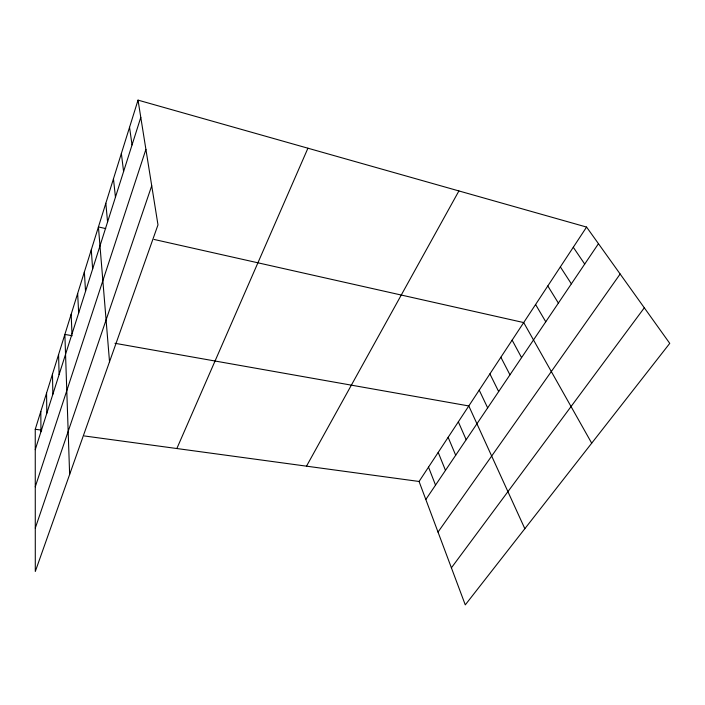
<?xml version="1.0" encoding="UTF-8"?>
<svg xmlns="http://www.w3.org/2000/svg" width="705" height="705" viewBox="0 0 705 705"><rect width="100%" height="100%" fill="white"/><g stroke="black" fill="none" stroke-linecap="round" stroke-linejoin="round"><path stroke-width="1.06" d="M138.03 100.128L157.982 224.877L35.294 571.482L35.25 429.274L138.03 100.128L586.578 227.072L669.75 343.37L465.274 604.872L419.07 481.471L586.578 227.072M35.259 449.658L140.788 117.4M35.268 486.811L145.909 149.389M35.285 528.107L151.725 185.75M176.849 448.53L307.926 148.217M306.508 466.164L458.911 190.94M425.82 499.51L598.466 243.692M438.017 532.081L620.153 274.016M451.403 567.825L644.308 307.803M35.25 429.274L41.718 430.156M84.353 435.954L419.07 481.471M72.263 335.73L64.869 334.426L69.636 474.465M114.95 343.291L468.799 405.948L524.837 528.697M105.732 228.587L98.427 226.939L109.531 361.762M154.087 239.453L523.7 322.573L591.707 443.181M573.288 247.27L584.709 264.067M560.36 266.887L571.358 283.859M547.803 285.966L558.378 303.088M535.588 304.516L545.767 321.78M512.13 340.136L521.568 357.629M500.867 357.241L509.962 374.831M489.904 373.897L498.664 391.575M479.215 390.129L487.657 407.887M458.338 421.837L466.172 439.717M448.142 437.312L455.694 455.245M438.21 452.407L445.481 470.376M428.517 467.115L435.531 485.128M129.544 127.288L132.038 144.957M121.366 153.496L123.595 171.535M113.461 178.814L115.453 197.18M105.82 203.278L107.583 221.943M91.28 249.834L92.637 268.993M84.362 271.998L85.534 291.368M77.656 293.456L78.66 313.02M71.161 314.263L71.998 333.985M58.577 354.571L59.105 374.584M52.478 374.099L52.866 394.227M46.565 393.037L46.812 413.271M40.819 411.429L40.952 431.742"/></g></svg>
